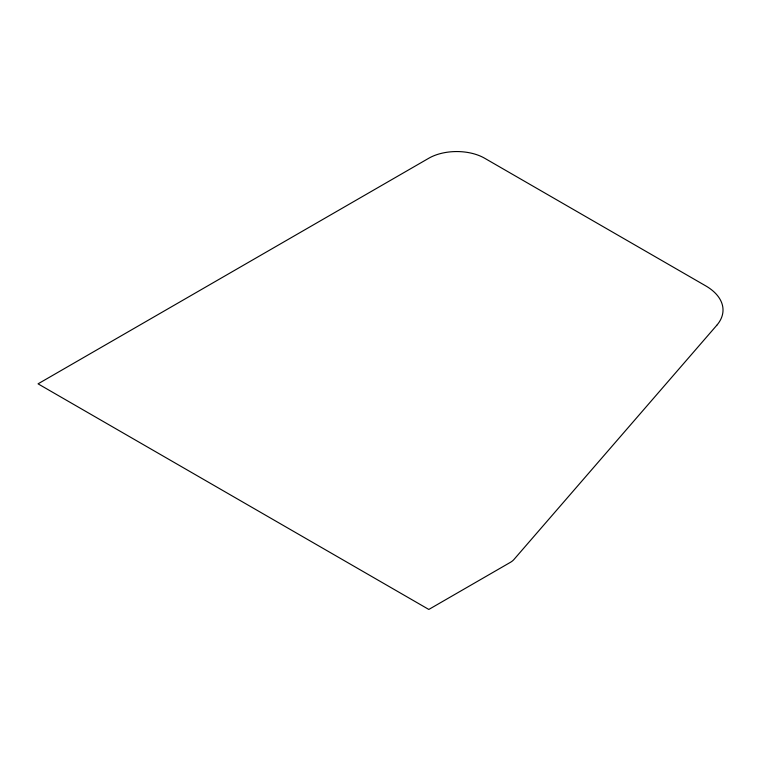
<?xml version="1.0" encoding="UTF-8"?>
<svg xmlns="http://www.w3.org/2000/svg" width="761" height="761" viewBox="0 0 761 761"><rect width="100%" height="100%" fill="white"/><g stroke="black" fill="none" stroke-linecap="round" stroke-linejoin="round"><path stroke-width="1.14" d="M716.767 325.299L513.989 559.449A19.738 11.396 0 0 1 510.289 562.408L428.814 609.447L38.05 383.839L428.814 158.231A39.477 22.792 0 0 1 484.643 158.231L705.675 285.841A59.206 34.188 0 0 1 716.767 325.299"/></g></svg>
